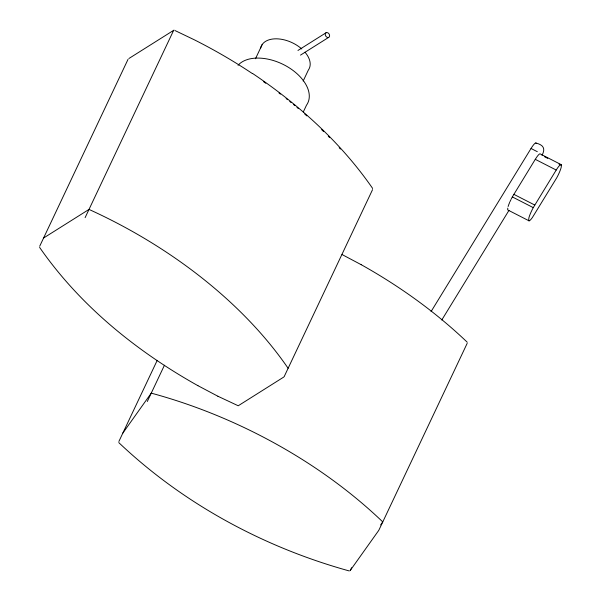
<?xml version="1.0" encoding="UTF-8"?>
<svg xmlns="http://www.w3.org/2000/svg" width="601" height="601" viewBox="0 0 601 601"><rect width="100%" height="100%" fill="white"/><g stroke="black" fill="none" stroke-linecap="round" stroke-linejoin="round"><path stroke-width="0.9" d="M561.447 165.373L561.161 167.491A11.945 2.103 -62.9 0 1 556.774 177.746L532.351 217.577A11.945 2.103 -62.9 0 1 528.632 220.552L528.88 217.893A11.945 2.103 -62.9 0 1 533.267 207.638L556.218 170.045A11.945 2.103 -62.9 0 1 561.402 164.824L561.447 165.373L559.028 164.141M507.77 208.081L507.695 209.847M542.027 155.343C545.603 148.552 543.657 145.036 535.761 142.955M39.689 246.252L128.036 59.341M85.117 217.645L173.464 30.741M255.478 58.748L262.239 44.444M118.878 441.472L157.229 360.337M147.298 401.506L164.449 365.22M303.174 81.022L308.343 70.084A26.474 16.114 25.3 0 0 304.985 52.189M303.295 111.966L306.495 105.19A39.884 24.28 25.3 0 0 287.105 66.531A39.884 24.28 25.3 0 0 238.041 65.291M284.228 376.511L372.575 189.608M350.398 570.251L351.585 567.742M378.818 530.285L467.165 343.374M511.248 198.999A11.945 2.103 -62.9 0 1 512.33 196.925L535.281 159.333A11.945 2.103 -62.9 0 1 540.006 153.803L560.943 164.516M431.06 311.596L531.029 148.477A11.945 2.103 -62.9 0 1 536.22 143.256M441.773 320.01L508.972 210.373M122.829 433.111L151.249 393.144A345.673 210.433 25.3 0 1 382.769 521.923L380.628 524.936M350.105 570.665L378.48 530.766M283.89 376.977L238.221 405.773L217.878 396.232M128.892 58.515L174.042 30.088M297.953 50.461L326.155 32.702M300.5 55.119L328.702 37.367A2.659 1.968 57.8 0 0 328.326 33.13A2.659 1.968 57.8 0 0 325.254 34.61A2.659 1.968 57.8 0 0 328.702 37.367M43.572 238.026L89.001 209.418A345.673 210.433 25.3 0 1 288.112 368.285M349.271 570.95C263.907 547.346 183.553 503.938 119.111 442.929L118.825 442.471M175.034 30.561L194.258 39.771A343.704 209.231 25.3 0 1 252.45 73.623M361.186 264.68L361.239 264.71C399.402 286.076 435.237 311.731 466.932 341.924L467.217 342.375M39.643 247.327L39.936 247.875C80.301 305.864 136.577 351.277 197.857 385.639L197.909 385.669M531.029 148.477L537.309 151.692M544.536 156.726L547.751 158.371M535.281 159.333L556.218 170.045M513.832 194.326L534.77 205.039M512.33 196.925L533.267 207.638M508.153 210.147L529.09 220.86M197.857 385.639L217.9 396.239M342.007 254.516L361.239 264.71M252.773 73.6C298.735 104.506 340.654 142.309 372.327 187.985L372.62 188.526M508.13 206.504A11.945 2.103 -62.9 0 1 509.64 202.447M509.933 201.778A11.945 2.103 -62.9 0 1 510.903 199.697M263.546 81.676A343.013 208.81 25.3 0 1 265.792 83.269M278.992 93.012A343.013 208.81 25.3 0 1 280.434 94.117M286.136 98.564A343.013 208.81 25.3 0 1 287.548 99.683M289.75 101.449A343.013 208.81 25.3 0 1 291.2 102.628M293.378 104.409A343.013 208.81 25.3 0 1 294.813 105.596M296.969 107.391A343.013 208.81 25.3 0 1 298.389 108.593M304.715 114.032A343.013 208.81 25.3 0 1 306.788 115.865M321.61 129.613A343.013 208.81 25.3 0 1 323.639 131.589M328.296 136.239A343.013 208.81 25.3 0 1 329.603 137.576M339.167 147.673A343.013 208.81 25.3 0 1 340.406 149.033M260.586 48.313A26.474 16.114 25.3 0 1 276.52 38.817A26.474 16.114 25.3 0 1 301.8 48.974"/></g></svg>
